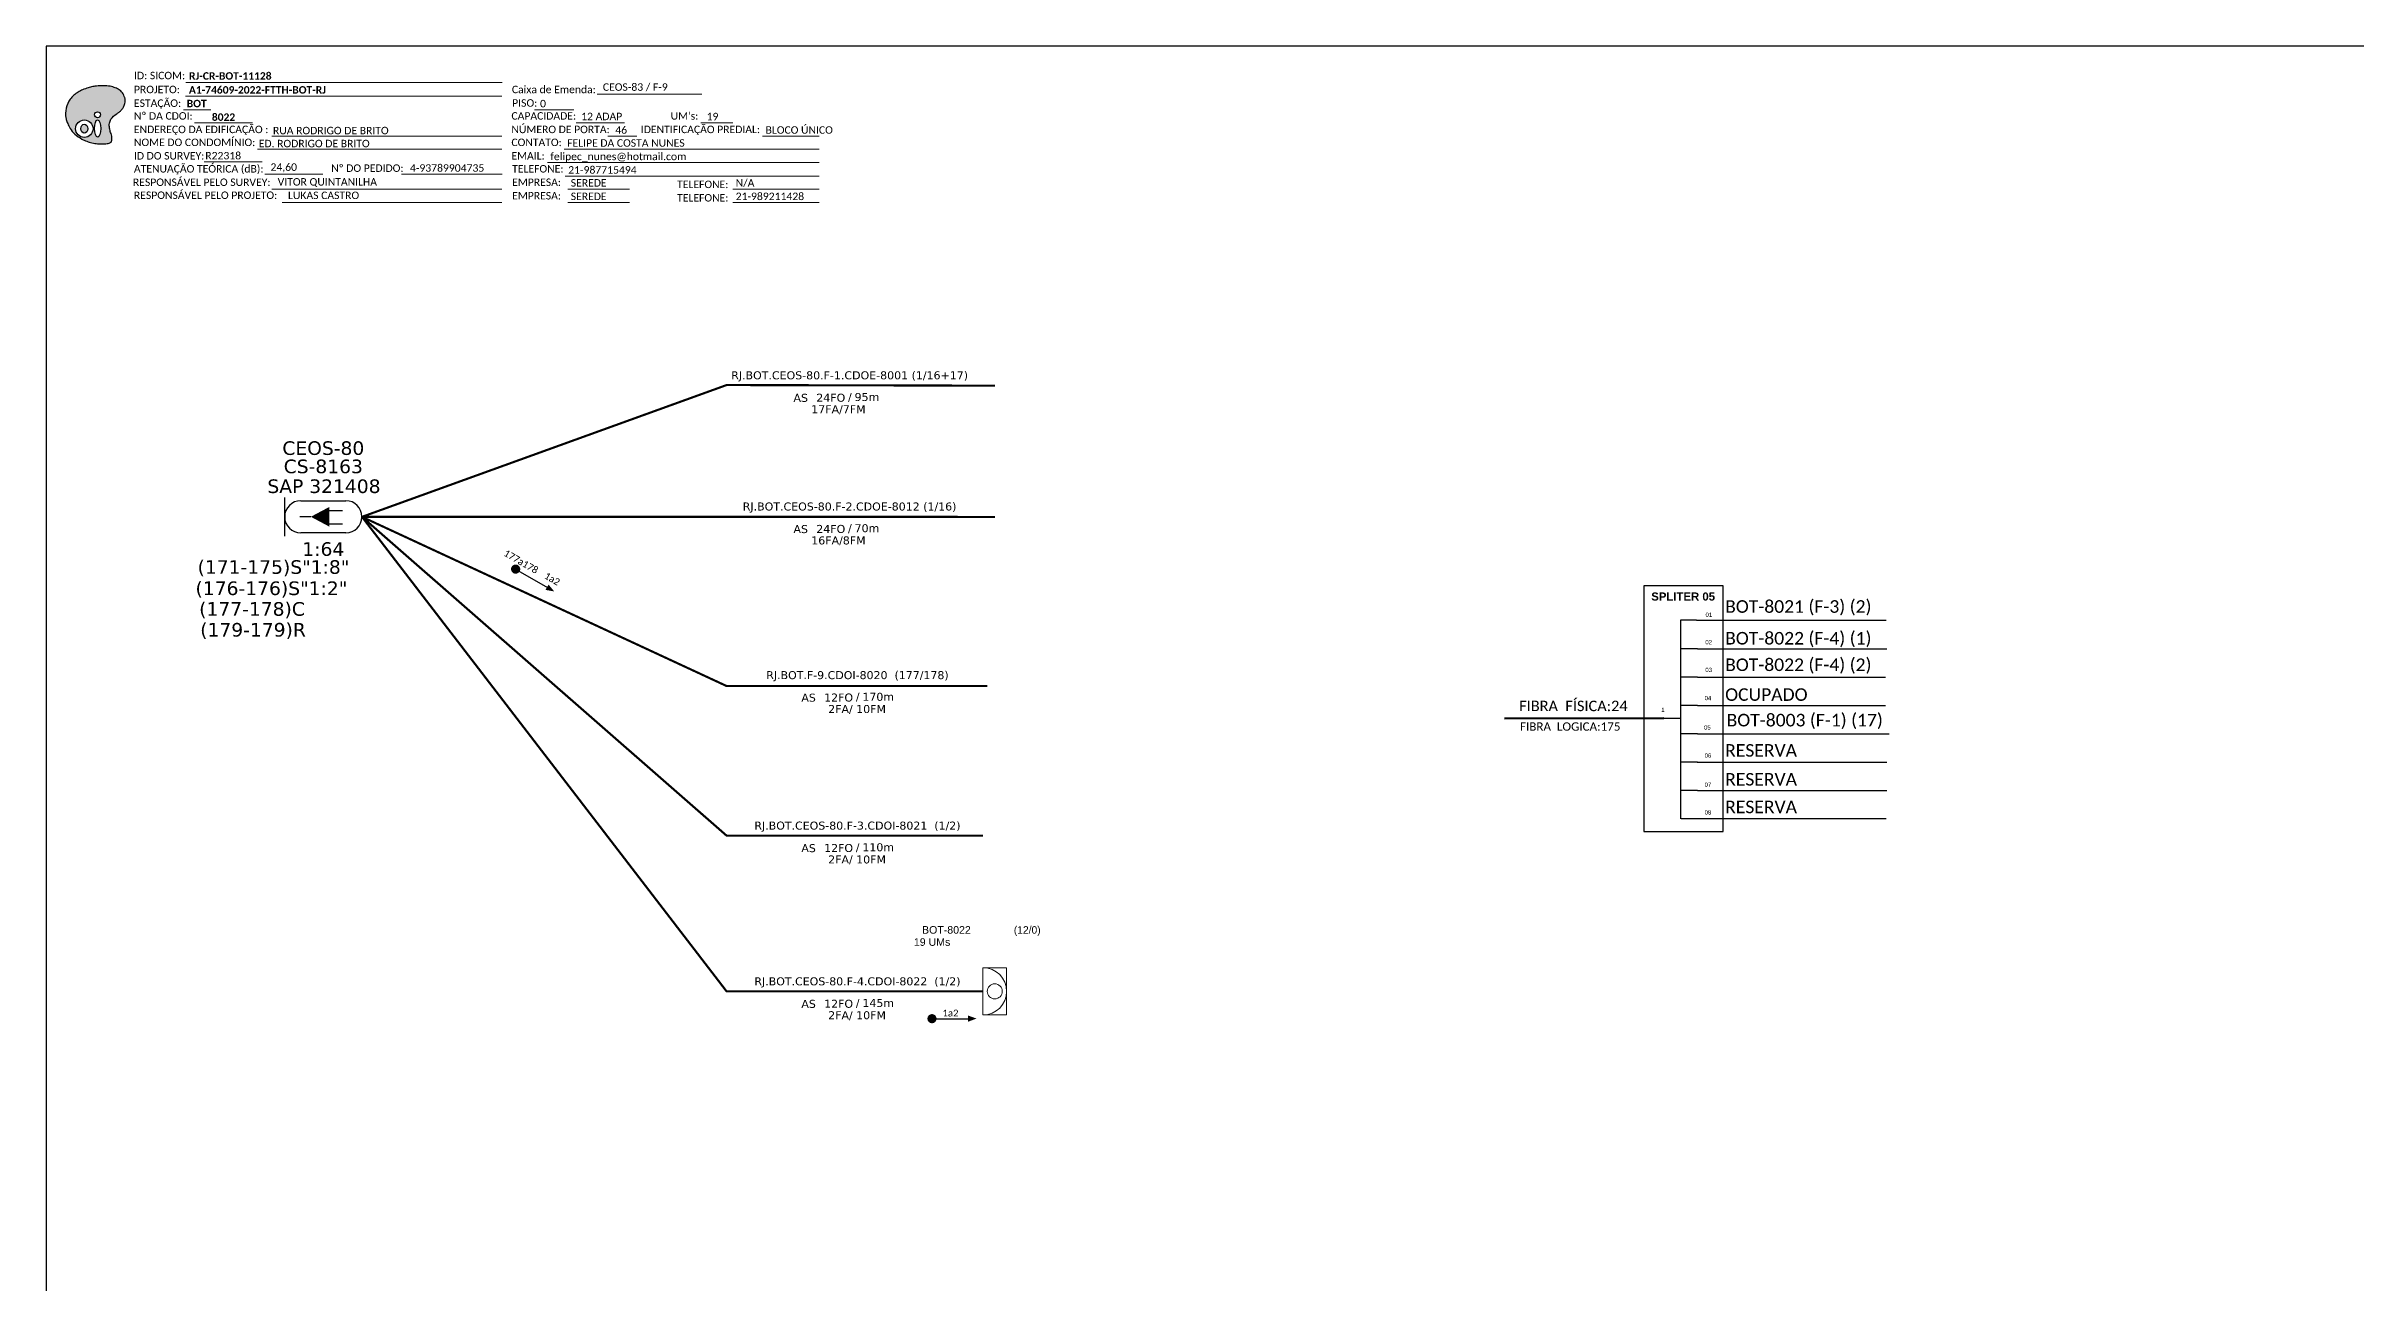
# Model space of a CAD drawing. Extents: x -89 to 749, y 705 to 1299.
# Drawn here: x -89 to 465, y 1002 to 1299 of the extents above; entities that cross this region are included whole.
import ezdxf
from ezdxf.enums import TextEntityAlignment as Align

# ---------------------------------------------------------------- set-up
doc = ezdxf.new("R2010")
doc.units = 0
for name, color, linetype, lineweight in [("20.0-LEGENDA DOS CDO'S", 1, 'Continuous', 0), ('20.1-CDO_INTERIOR', 1, 'Continuous', 0), ('40.1-ETIQUETAS', 1, 'Continuous', 20)]:
    doc.layers.add(name, color=color, linetype=linetype, lineweight=lineweight)
for name, color, linetype in [('20.4-CEOS', 1, 'Continuous'), ('CAP a instalar', 1, 'Continuous'), ('CD a instalar', 1, 'Continuous'), ('SETA', 7, 'Continuous'), ('texto', 255, 'Continuous'), ('UNIFILAR', 7, 'Continuous')]:
    doc.layers.add(name, color=color, linetype=linetype)
doc.styles.add('ARIAL', font='arial.ttf')
doc.styles.add('siredit', font='verdana.ttf')
doc.styles.get("Standard").update_dxf_attribs({"font": 'arial.ttf'})
doc.styles.add('WMF-Calibri0', font='calibri.ttf')
doc.styles.add('WMF-Calibri1', font='calibrib.ttf')
doc.linetypes.add('FENCELINE1', pattern='A,0.25,-0.1,[133,ltypeshp.shx,S=0.1,R=0,X=-0.1,Y=0],-0.1,1', length=1.45)

# ---------------------------------------------------------------- blocks, each defined once
blk = doc.blocks.new('OI')
h = blk.add_hatch(color=40)
edge = h.paths.add_edge_path()
edge.add_spline(control_points=[(4.35, -0.67), (3.92, -0.99), (3.26, -1.5), (2.81, -2.59), (2.9, -3.5), (3.06, -4.27), (3.31, -4.85), (3.37, -5.39), (3.4, -5.88), (3.2, -6.4), (2.54, -6.61), (1.65, -6.63), (0.55, -6.67), (-0.56, -6.42), (-1.61, -6.14), (-2.77, -5.61), (-3.92, -4.77), (-4.89, -3.7), (-5.34, -2.65), (-5.6, -1.94), (-5.85, -0.96), (-5.71, 0.47), (-5.1, 2.02), (-4.14, 3.02), (-3.3, 3.61), (-2.37, 4.16), (-1.36, 4.44), (-0.56, 4.7), (0.79, 4.85), (2.24, 4.97), (3.79, 4.57), (4.67, 4.21), (5.44, 3.65), (5.76, 2.99), (6.03, 2.21), (6.01, 1.46), (5.72, 0.64), (5.31, 0.08), (4.88, -0.38), (4.51, -0.55), (4.35, -0.67)], knot_values=[0, 0, 0, 0, 1.60434, 2.417191, 3.427595, 4.282808, 4.776746, 5.304182, 5.888771, 6.258406, 6.858137, 7.79129, 8.986195, 10.124242, 11.187857, 12.242908, 13.953784, 15.414161, 16.515391, 17.349188, 17.675853, 19.552021, 21.515531, 22.568638, 23.63245, 24.621084, 25.782718, 26.745347, 27.142653, 29.870543, 31.004649, 31.921532, 32.709589, 33.801391, 34.042471, 35.192333, 35.971461, 36.628871, 37.254359, 37.836911, 37.836911, 37.836911, 37.836911], degree=3, periodic=0)
h.paths.add_polyline_path([(1.13, -0.87, -1), (-0.04, -0.87, -1)], flags=16)
edge = h.paths.add_edge_path(flags=16)
edge.add_ellipse((0.56, -3.59), major_axis=(-0.02, 1.71), ratio=0.361305, start_angle=0, end_angle=360)
h.paths.add_polyline_path([(-0.36, -3.62, -1), (-3.8, -3.62, -1)], flags=16)
edge = h.paths.add_edge_path(flags=0)
edge.add_ellipse((-2.08, -3.62), major_axis=(0, 0.885), ratio=0.758294, start_angle=0, end_angle=360)
at = {"color": 40}
for centre, radius in [((-2.08, -3.62), 1.72), ((0.54, -0.87), 0.587)]:
    blk.add_circle(centre, radius, dxfattribs=at)
blk.add_ellipse((-2.08, -3.62), major_axis=(0, 0.885), ratio=0.758294, start_param=-3.141592653589792, end_param=3.141592653589792, dxfattribs=at)
blk.add_ellipse((0.56, -3.59), major_axis=(-0.02, 1.71), ratio=0.361305, dxfattribs=at)
at = {"color": 40, "start_tangent": (-0.800898, -0.598801), "end_tangent": (-0.800898, -0.598801)}
blk.add_spline([(4.35, -0.67), (3.2, -1.78), (2.9, -2.54), (2.92, -3.55), (3.12, -4.38), (3.28, -4.85), (3.37, -5.37), (3.35, -5.95), (3.2, -6.29), (2.66, -6.55), (1.73, -6.63), (0.54, -6.62), (-0.58, -6.41), (-1.6, -6.11), (-2.56, -5.67), (-3.95, -4.67), (-4.89, -3.56), (-5.37, -2.56), (-5.64, -1.78), (-5.72, -1.46), (-5.63, 0.42), (-4.84, 2.22), (-4.13, 2.99), (-3.27, 3.62), (-2.4, 4.09), (-1.3, 4.47), (-0.37, 4.72), (0.02, 4.77), (2.75, 4.8), (3.85, 4.53), (4.69, 4.16), (5.31, 3.68), (5.85, 2.73), (5.93, 2.5), (5.94, 1.35), (5.67, 0.62), (5.29, 0.08), (4.84, -0.36), (4.35, -0.67)], degree=3, dxfattribs=at)
blk = doc.blocks.new('CARIMBO')
at = {"color": 7, "lineweight": 0}
for points in [[(134.48, -16.3), (159.61, -16.3)], [(35.15, -20.06), (41.7, -20.06)], [(35.66, -16.79), (111.64, -16.79)], [(119.43, -20.02), (128.92, -20.02)], [(37.81, -23.14), (51.75, -23.14)], [(56.38, -26.37), (111.64, -26.37)], [(129.48, -23.14), (141.1, -23.14)], [(137.07, -26.37), (144.01, -26.37)], [(159.42, -23.14), (167.09, -23.14)], [(174.24, -26.37), (187.8, -26.37)], [(40.13, -32.55), (54.07, -32.55)], [(52.97, -29.48), (111.64, -29.48)], [(122.56, -32.72), (187.83, -32.72)], [(126.6, -29.48), (187.83, -29.48)], [(54.67, -35.52), (68.61, -35.52)], [(126.84, -35.96), (187.83, -35.96)], [(56.38, -39.07), (111.64, -39.07)], [(58.87, -42.31), (111.64, -42.31)], [(127.45, -39.07), (142.25, -39.07)], [(127.45, -42.31), (142.25, -42.31)], [(167.06, -39.07), (187.83, -39.07)], [(167.06, -42.31), (187.83, -42.31)]]:
    blk.add_lwpolyline(points, dxfattribs=at)
at = {"color": 7, "xscale": 1.213923925163967, "yscale": 1.213923925163967, "zscale": 1.213923925163967, "rotation": 0.1532896023949059}
blk.add_blockref('OI', (13.86, -20.16), dxfattribs=at)
at = {"color": 7, "lineweight": 0, "style": 'WMF-Calibri0'}
for s, height, p in [('PROJETO:', 1.793, (23.26, -16.04)), ('Caixa de Emenda:', 1.7927, (114.02, -16.04)), ('ESTAÇÃO:', 1.793, (23.26, -19.32)), ('Nº DA CDOI:', 1.7927, (23.26, -22.39)), ('CAPACIDADE:', 1.7927, (113.91, -22.39)), ('PISO:', 1.793, (114.09, -19.28)), ("UM's:", 1.793, (152.15, -22.39)), ('ENDEREÇO DA EDIFICAÇÃO :', 1.7927, (23.26, -25.63)), ('NOME DO CONDOMÍNIO:', 1.7927, (23.26, -28.74)), ('CONTATO:', 1.793, (113.91, -28.74)), ('NÚMERO DE PORTA:', 1.7927, (113.91, -25.63)), ('IDENTIFICAÇÃO PREDIAL:', 1.7927, (144.99, -25.63)), ('ATENUAÇÃO TEÓRICA (dB):', 1.7927, (23.26, -35.09)), ('ID DO SURVEY:', 1.7927, (23.26, -31.97)), ('EMAIL:', 1.793, (113.91, -31.97)), ('TELEFONE:', 1.793, (114.09, -35.09)), ('RESPONSÁVEL PELO SURVEY:', 1.7927, (23.02, -38.32)), ('EMPRESA:', 1.793, (114.09, -38.32)), ('TELEFONE:', 1.793, (153.7, -38.83)), ('RESPONSÁVEL PELO PROJETO:', 1.7927, (23.26, -41.44)), ('EMPRESA:', 1.793, (114.09, -41.56)), ('TELEFONE:', 1.793, (153.7, -42.06))]:
    blk.add_text(s, height=height, dxfattribs=at).set_placement(p)
at = {"color": 7, "lineweight": 0, "flags": 8}
for tag, p, style in [('PROJ', (36.46, -16.13), 'WMF-Calibri1'), ('CEOS-XX', (135.87, -15.46), 'WMF-Calibri0'), ('EST', (35.94, -19.41), 'WMF-Calibri1'), ('PISO_PTR', (120.78, -19.42), 'WMF-Calibri0'), ('CAPAC.', (130.66, -22.52), 'WMF-Calibri0'), ("UC'S", (160.78, -22.54), 'WMF-Calibri0'), ('NOME_DO_COND.', (53.23, -29.02), 'WMF-Calibri0'), ('LOGRADOURO', (56.65, -25.91), 'WMF-Calibri0'), ('NOME_DO_CONTATO', (127.3, -28.89), 'WMF-Calibri0'), ('N°', (138.85, -25.77), 'WMF-Calibri0'), ('N°PREDIO', (174.94, -25.77), 'WMF-Calibri0'), ('_ID_', (40.39, -31.94), 'WMF-Calibri0'), ('O_POTEN', (56.06, -34.68), 'WMF-Calibri0'), ('EMAIL', (123.26, -32.12), 'WMF-Calibri0'), ('RES_SURVEY', (57.78, -38.23), 'WMF-Calibri0'), ('TELEFONE', (127.55, -35.36), 'WMF-Calibri0'), ('EMP_RESP_SURVEY', (128.16, -38.47), 'WMF-Calibri0'), ('CONT_RESP_SURVEY', (167.76, -38.47), 'WMF-Calibri0'), ('RES_PROJ', (60.27, -41.47), 'WMF-Calibri0'), ('EMP_RESP_PROJ', (128.16, -41.71), 'WMF-Calibri0'), ('CONT_RESP_PROJ', (167.76, -41.71), 'WMF-Calibri0')]:
    blk.add_attdef(tag, p, '', height=1.79, dxfattribs=dict(at, style=style))
at = {"color": 7, "lineweight": 0, "style": 'WMF-Calibri1', "flags": 8}
blk.add_attdef("N° CDO'S", text='', height=1.79, dxfattribs=at).set_placement((44.78, -22.68), align=Align.CENTER)
blk = doc.blocks.new('*U95')
at = {"layer": '20.4-CEOS', "color": 7, "style": 'siredit'}
for tag, p in [('FIBRAS_SPLITTER', (0, 0)), ('FIBRAS_TOP_C', (0, -4.13)), ('RESERVA_FINAIS', (0, -5.46))]:
    blk.add_attdef(tag, p, '', height=1.01, dxfattribs=at)
for tag, p, flags in [('ID_ATIVIDADE', (0, -6.77), 3), ('QTDE', (0, -9.4), 1), ('FATOR', (0, -8.09), 1), ('FID', (0, -10.71), 1)]:
    blk.add_attdef(tag, p, '', height=1.01, dxfattribs=dict(at, flags=flags))
blk = doc.blocks.new('*U96')
at = {"layer": '20.4-CEOS', "color": 7, "style": 'siredit'}
blk.add_attdef('FIBRAS_SPLITTER', (0, 0), '', height=1.01, dxfattribs=at)
for tag, p, flags in [('ID_ATIVIDADE', (0, -1.48), 3), ('QTDE', (0, -4.11), 1), ('FATOR', (0, -2.79), 1), ('FID', (0, -5.42), 1)]:
    blk.add_attdef(tag, p, '', height=1.01, dxfattribs=dict(at, flags=flags))
blk = doc.blocks.new('ETIQUETA_RS5F')
at = {"layer": '40.1-ETIQUETAS', "color": 0, "style": 'siredit'}
blk.add_text('/', height=1.5, dxfattribs=at).set_placement((1.58, -1.95), align=Align.MIDDLE_RIGHT)
for tag, p in [('ETIQUETA_R_PRIMARIA', (1.21, 4.1)), ('ETIQUETA_R_SECUNDARIA', (1.21, 2.1)), ('F_ATIVAS/F_MORTAS', (1.14, -4.24))]:
    blk.add_attdef(tag, text='', height=1.5, dxfattribs=at).set_placement(p, align=Align.MIDDLE_CENTER)
for tag, p in [('TIPO_CABO', (-6.58, -2.12)), ('CAP_CABO', (0.4, -2.09))]:
    blk.add_attdef(tag, text='', height=1.5, dxfattribs=at).set_placement(p, align=Align.MIDDLE_RIGHT)
blk.add_attdef('METROS', text='', height=1.5, dxfattribs=at).set_placement((2.14, -1.95), align=Align.MIDDLE_LEFT)
for tag, p in [('FUSÃO_1', (0.85, -8.39)), ('FUSÃO_2', (0.85, -10.6)), ('FUSÃO_3', (0.85, -12.93)), ('FUSÃO_4', (0.85, -15.14)), ('FUSÃO_5', (0.85, -17.16))]:
    blk.add_attdef(tag, text='', height=1.5, dxfattribs=at).set_placement(p, align=Align.CENTER)
blk = doc.blocks.new('CDOI_INT')
at = {"layer": '20.1-CDO_INTERIOR', "color": 0, "lineweight": 18}
blk.add_lwpolyline([(4.25, -4.25), (4.25, 4.25), (0, 4.25), (0, -4.25)], close=True, dxfattribs=at)
blk.add_circle((2.12, 0), 1.36, dxfattribs=at)
blk.add_arc((0, 0), 4.25, 270, 90, dxfattribs=at)
at = {"layer": "20.0-LEGENDA DOS CDO'S", "color": 0, "style": 'ARIAL'}
for tag, p in [('CDO_N', (-0.08, 10.38)), ('SURVEY', (-0.08, 8.2)), ('SPLITER_1', (21.18, 10.38)), ('SPLITER_2', (21.19, 8.68)), ('SAP', (-0.08, 6.23)), ('1:XX', (5.94, -2.22)), ('UMS', (5.94, -4.24))]:
    blk.add_attdef(tag, p, '', height=1.36, dxfattribs=at)
blk.add_attdef('FIBRAS_UTILIZADAS', text='', height=1.36, dxfattribs=at).set_placement((15.34, 10.38), align=Align.CENTER)

msp = doc.modelspace()

# ---------------------------------------------------------------- linework, layer by layer
msp.add_lwpolyline([(-89.32, 705.02), (749.25, 705.02), (749.25, 1299.02), (-89.32, 1299.02), (-89.32, 705.02)])
at = {"color": 7, "lineweight": 0}
for points in [[(-55.82, 1290.33), (20.16, 1290.33)], [(-4.01, 1268.26), (20.14, 1268.26)]]:
    msp.add_lwpolyline(points, dxfattribs=at)
at = {"const_width": 1.1}
for points in [[(22.94, 1173.71, 1), (23.89, 1173.15, 1)], [(122.85, 1065.46, 1), (123.94, 1065.46, 1)]]:
    msp.add_lwpolyline(points, format="xyb", close=True, dxfattribs=at)
at = {"color": 7}
msp.add_lwpolyline([(294.36, 1110.38), (313.36, 1110.38), (313.36, 1169.4), (294.36, 1169.4)], close=True, dxfattribs=at)
at = {"layer": '20.4-CEOS', "color": 5}
for p, q in [((-28.19, 1189.87), (-17.36, 1189.87)), ((-17.36, 1182.14), (-28.19, 1182.14))]:
    msp.add_line(p, q, dxfattribs=at)
for points in [[(-32.05, 1181.35), (-32.05, 1190.66)], [(-21.49, 1187.54), (-18.2, 1187.54)], [(-25.77, 1186), (-28.37, 1186)], [(-21.49, 1184.32), (-18.2, 1184.32)]]:
    msp.add_lwpolyline(points, dxfattribs=at)
msp.add_lwpolyline([(-25.77, 1186, 0, 4.77, 0), (-21.29, 1186, 4.77, 4.77, 0)], format="xyseb", dxfattribs=at)
for centre, start, end in [((-28.19, 1186), 90, 270), ((-17.36, 1186), 270, 90)]:
    msp.add_arc(centre, 3.86, start, end, dxfattribs=at)
at = {"layer": 'CAP a instalar', "color": 7, "linetype": 'FENCELINE1', "ltscale": 5, "const_width": 0.513}
for points in [[(-13.5, 1185.98), (74.08, 1217.64), (138.5, 1217.49)], [(-13.5, 1186), (138.5, 1185.97)]]:
    msp.add_lwpolyline(points, dxfattribs=at)
at = {"layer": 'CD a instalar', "color": 7, "linetype": 'FENCELINE1', "ltscale": 5, "const_width": 0.513}
for points in [[(136.67, 1145.35), (74.08, 1145.35), (-13.5, 1186)], [(135.64, 1109.42), (74.07, 1109.42), (-13.5, 1186)]]:
    msp.add_lwpolyline(points, dxfattribs=at)
at = {"layer": 'CD a instalar', "color": 1, "linetype": 'FENCELINE1', "ltscale": 5, "const_width": 0.513}
msp.add_lwpolyline([(135.64, 1072.02), (74.07, 1072.02), (-13.5, 1186)], dxfattribs=at)
at = {"layer": 'SETA'}
for points in [[(23.42, 1173.43), (31.6, 1168.68)], [(123.4, 1065.46), (132.84, 1065.46)]]:
    msp.add_lwpolyline(points, dxfattribs=at)
for points in [[(31.32, 1169.71), (32.69, 1168.07), (30.58, 1168.44)], [(132.08, 1066.21), (134.09, 1065.48), (132.08, 1064.74)]]:
    msp.add_solid(points, dxfattribs=at)
at = {"layer": 'UNIFILAR', "color": 7, "linetype": 'Continuous'}
for p, q in [((303.12, 1161.21), (303.12, 1113.44)), ((306.99, 1161.21), (303.12, 1161.21)), ((307.19, 1154.3), (303.32, 1154.3)), ((307.19, 1147.49), (303.32, 1147.49)), ((299.11, 1137.64), (303.1, 1137.64)), ((307.19, 1140.65), (303.32, 1140.65)), ((307.19, 1133.87), (303.32, 1133.87)), ((307.19, 1127.09), (303.32, 1127.09)), ((307.19, 1120.28), (303.32, 1120.28)), ((307.19, 1113.48), (303.32, 1113.48))]:
    msp.add_line(p, q, dxfattribs=at)
at = {"layer": 'UNIFILAR', "color": 10, "linetype": 'Continuous'}
for p, q in [((306.99, 1161.21), (352.5, 1161.2)), ((307.19, 1154.3), (352.7, 1154.29)), ((307.19, 1147.5), (352.35, 1147.5)), ((307.19, 1140.66), (352.35, 1140.65)), ((307.19, 1133.87), (353.21, 1133.86)), ((307.18, 1127.06), (352.7, 1127.05)), ((307.19, 1120.29), (352.7, 1120.29)), ((307.19, 1113.51), (352.5, 1113.5))]:
    msp.add_line(p, q, dxfattribs=at)
at = {"layer": 'UNIFILAR', "color": 1, "linetype": 'Continuous', "lineweight": 60}
msp.add_line((299.11, 1137.64), (260.84, 1137.52), dxfattribs=at)

# ---------------------------------------------------------------- block references
ref = msp.add_blockref('CARIMBO', (-91.51, 1303.77))
ref.add_attrib('PROJ', 'A1-74609-2022-FTTH-BOT-RJ', (-55.05, 1287.63), dxfattribs={"color": 7, "lineweight": 0, "height": 1.7927, "style": 'WMF-Calibri1'})
ref.add_attrib('EST', 'BOT', (-55.57, 1284.35), dxfattribs={"color": 7, "lineweight": 0, "height": 1.793, "style": 'WMF-Calibri1'})
ref.add_attrib("N° CDO'S", '8022', dxfattribs={"color": 7, "lineweight": 0, "height": 1.793, "style": 'WMF-Calibri1'}).set_placement((-46.73, 1281.09), align=Align.CENTER)
ref.add_attrib('LOGRADOURO', 'RUA RODRIGO DE BRITO', (-34.86, 1277.86), dxfattribs={"color": 7, "lineweight": 0, "height": 1.7927, "style": 'WMF-Calibri0'})
ref.add_attrib('NOME_DO_COND.', 'ED. RODRIGO DE BRITO', (-38.28, 1274.74), dxfattribs={"color": 7, "lineweight": 0, "height": 1.7927, "style": 'WMF-Calibri0'})
ref.add_attrib('_ID_', 'R22318', (-51.11, 1271.83), dxfattribs={"color": 7, "lineweight": 0, "height": 1.793, "style": 'WMF-Calibri0'})
ref.add_attrib('O_POTEN', '24,60', (-35.45, 1269.09), dxfattribs={"color": 7, "lineweight": 0, "height": 1.793, "style": 'WMF-Calibri0'})
ref.add_attrib('RES_SURVEY', 'VITOR QUINTANILHA', (-33.73, 1265.54), dxfattribs={"color": 7, "lineweight": 0, "height": 1.7927, "style": 'WMF-Calibri0'})
ref.add_attrib('RES_PROJ', 'LUKAS CASTRO', (-31.24, 1262.3), dxfattribs={"color": 7, "lineweight": 0, "height": 1.7927, "style": 'WMF-Calibri0'})
ref.add_attrib('CEOS-XX', 'CEOS-83 / F-9', (44.36, 1288.31), dxfattribs={"color": 7, "lineweight": 0, "height": 1.7927, "style": 'WMF-Calibri0'})
ref.add_attrib('CAPAC.', '12 ADAP', (39.15, 1281.25), dxfattribs={"color": 7, "lineweight": 0, "height": 1.793, "style": 'WMF-Calibri0'})
ref.add_attrib("UC'S", '19', (69.27, 1281.23), dxfattribs={"color": 7, "lineweight": 0, "height": 1.793, "style": 'WMF-Calibri0'})
ref.add_attrib('PISO_PTR', '0', (29.28, 1284.34), dxfattribs={"color": 7, "lineweight": 0, "height": 1.79, "style": 'WMF-Calibri0'})
ref.add_attrib('N°', '46', (47.34, 1278), dxfattribs={"color": 7, "lineweight": 0, "height": 1.793, "style": 'WMF-Calibri0'})
ref.add_attrib('N°PREDIO', 'BLOCO ÚNICO', (83.43, 1278), dxfattribs={"color": 7, "lineweight": 0, "height": 1.7927, "style": 'WMF-Calibri0'})
ref.add_attrib('NOME_DO_CONTATO', 'FELIPE DA COSTA NUNES', (35.79, 1274.88), dxfattribs={"color": 7, "lineweight": 0, "height": 1.7927, "style": 'WMF-Calibri0'})
ref.add_attrib('EMAIL', 'felipec_nunes@hotmail.com', (31.75, 1271.65), dxfattribs={"color": 7, "lineweight": 0, "height": 1.7927, "style": 'WMF-Calibri0'})
ref.add_attrib('TELEFONE', '21-987715494', (36.04, 1268.41), dxfattribs={"color": 7, "lineweight": 0, "height": 1.7927, "style": 'WMF-Calibri0'})
ref.add_attrib('EMP_RESP_SURVEY', 'SEREDE', (36.65, 1265.3), dxfattribs={"color": 7, "lineweight": 0, "height": 1.793, "style": 'WMF-Calibri0'})
ref.add_attrib('EMP_RESP_PROJ', 'SEREDE', (36.65, 1262.06), dxfattribs={"color": 7, "lineweight": 0, "height": 1.793, "style": 'WMF-Calibri0'})
ref.add_attrib('CONT_RESP_SURVEY', 'N/A', (76.25, 1265.3), dxfattribs={"color": 7, "lineweight": 0, "height": 1.793, "style": 'WMF-Calibri0'})
ref.add_attrib('CONT_RESP_PROJ', '21-989211428', (76.25, 1262.06), dxfattribs={"color": 7, "lineweight": 0, "height": 1.7927, "style": 'WMF-Calibri0'})
at = {"layer": '20.4-CEOS', "color": 0, "lineweight": 0, "xscale": 3.240000000000001, "yscale": 3.240000000000001, "zscale": 3.240000000000001}
msp.add_blockref('*U96', (-53.46, 1167.2), dxfattribs=at).add_auto_attribs({'FIBRAS_SPLITTER': '(176-176)S"1:2"'})
at = {"layer": '20.4-CEOS', "color": 0, "lineweight": 0}
ref = msp.add_blockref('*U95', (-52.96, 1172.3), dxfattribs=dict(at, xscale=3.240000000000001, yscale=3.240000000000001, zscale=3.240000000000001))
ref.add_attrib('FIBRAS_SPLITTER', '(171-175)S"1:8"', (-52.96, 1172.3), dxfattribs={"color": 7, "height": 3.2714, "style": 'siredit'})
ref.add_attrib('FIBRAS_TOP_C', '(177-178)C', (-52.58, 1162.23), dxfattribs={"color": 7, "height": 3.271, "style": 'siredit'})
ref.add_attrib('RESERVA_FINAIS', '(179-179)R', (-52.33, 1157.23), dxfattribs={"color": 7, "height": 3.271, "style": 'siredit'})
at = {"layer": '40.1-ETIQUETAS', "color": 7}
ref = msp.add_blockref('ETIQUETA_RS5F', (102.1, 1217.28), dxfattribs=dict(at, xscale=1.283039983498748, yscale=1.283039983498748, zscale=1.283039983498748))
ref.add_attrib('ETIQUETA_R_SECUNDARIA', 'RJ.BOT.CEOS-80.F-1.CDOE-8001 (1/16+17)', dxfattribs={"color": 0, "height": 1.9246, "style": 'siredit'}).set_placement((103.61, 1219.98), align=Align.MIDDLE_CENTER)
ref.add_attrib('TIPO_CABO', 'AS', dxfattribs={"color": 0, "height": 1.925, "style": 'siredit'}).set_placement((93.61, 1214.57), align=Align.MIDDLE_RIGHT)
ref.add_attrib('CAP_CABO', '24FO', dxfattribs={"color": 0, "height": 1.925, "style": 'siredit'}).set_placement((102.57, 1214.6), align=Align.MIDDLE_RIGHT)
ref.add_attrib('METROS', '95m', dxfattribs={"color": 0, "height": 1.925, "style": 'siredit'}).set_placement((104.81, 1214.77), align=Align.MIDDLE_LEFT)
ref.add_attrib('F_ATIVAS/F_MORTAS', '17FA/7FM', dxfattribs={"color": 0, "height": 1.925, "style": 'siredit'}).set_placement((100.93, 1211.83), align=Align.MIDDLE_CENTER)
ref = msp.add_blockref('ETIQUETA_RS5F', (102.1, 1185.77), dxfattribs=dict(at, xscale=1.283039983498748, yscale=1.283039983498748, zscale=1.283039983498748))
ref.add_attrib('ETIQUETA_R_SECUNDARIA', 'RJ.BOT.CEOS-80.F-2.CDOE-8012 (1/16)', dxfattribs={"color": 0, "height": 1.9246, "style": 'siredit'}).set_placement((103.61, 1188.47), align=Align.MIDDLE_CENTER)
ref.add_attrib('TIPO_CABO', 'AS', dxfattribs={"color": 0, "height": 1.925, "style": 'siredit'}).set_placement((93.61, 1183.05), align=Align.MIDDLE_RIGHT)
ref.add_attrib('CAP_CABO', '24FO', dxfattribs={"color": 0, "height": 1.925, "style": 'siredit'}).set_placement((102.57, 1183.08), align=Align.MIDDLE_RIGHT)
ref.add_attrib('METROS', '70m', dxfattribs={"color": 0, "height": 1.925, "style": 'siredit'}).set_placement((104.81, 1183.26), align=Align.MIDDLE_LEFT)
ref.add_attrib('F_ATIVAS/F_MORTAS', '16FA/8FM', dxfattribs={"color": 0, "height": 1.925, "style": 'siredit'}).set_placement((100.93, 1180.32), align=Align.MIDDLE_CENTER)
at = {"layer": 'CD a instalar', "color": 7, "linetype": 'FENCELINE1', "ltscale": 5}
ref = msp.add_blockref('ETIQUETA_RS5F', (103.97, 1145.27), dxfattribs=dict(at, xscale=1.280902120837365, yscale=1.280902120837365, zscale=1.280902120837365))
ref.add_attrib('ETIQUETA_R_SECUNDARIA', 'RJ.BOT.F-9.CDOI-8020  (177/178)', dxfattribs={"layer": '40.1-ETIQUETAS', "color": 0, "height": 1.9214, "style": 'siredit'}).set_placement((105.49, 1147.97), align=Align.MIDDLE_CENTER)
ref.add_attrib('TIPO_CABO', 'AS', dxfattribs={"layer": '40.1-ETIQUETAS', "color": 0, "height": 1.921, "style": 'siredit'}).set_placement((95.5, 1142.56), align=Align.MIDDLE_RIGHT)
ref.add_attrib('CAP_CABO', '12FO', dxfattribs={"layer": '40.1-ETIQUETAS', "color": 0, "height": 1.921, "style": 'siredit'}).set_placement((104.44, 1142.59), align=Align.MIDDLE_RIGHT)
ref.add_attrib('METROS', '170m', dxfattribs={"layer": '40.1-ETIQUETAS', "color": 0, "height": 1.921, "style": 'siredit'}).set_placement((106.68, 1142.77), align=Align.MIDDLE_LEFT)
ref.add_attrib('F_ATIVAS/F_MORTAS', '2FA/ 10FM', dxfattribs={"layer": '40.1-ETIQUETAS', "color": 0, "height": 1.921, "style": 'siredit'}).set_placement((105.4, 1139.83), align=Align.MIDDLE_CENTER)
ref = msp.add_blockref('ETIQUETA_RS5F', (103.97, 1109.13), dxfattribs=dict(at, xscale=1.280902120837365, yscale=1.280902120837365, zscale=1.280902120837365))
ref.add_attrib('ETIQUETA_R_SECUNDARIA', 'RJ.BOT.CEOS-80.F-3.CDOI-8021  (1/2)', dxfattribs={"layer": '40.1-ETIQUETAS', "color": 0, "height": 1.9214, "style": 'siredit'}).set_placement((105.49, 1111.83), align=Align.MIDDLE_CENTER)
ref.add_attrib('TIPO_CABO', 'AS', dxfattribs={"layer": '40.1-ETIQUETAS', "color": 0, "height": 1.921, "style": 'siredit'}).set_placement((95.5, 1106.42), align=Align.MIDDLE_RIGHT)
ref.add_attrib('CAP_CABO', '12FO', dxfattribs={"layer": '40.1-ETIQUETAS', "color": 0, "height": 1.921, "style": 'siredit'}).set_placement((104.44, 1106.45), align=Align.MIDDLE_RIGHT)
ref.add_attrib('METROS', '110m', dxfattribs={"layer": '40.1-ETIQUETAS', "color": 0, "height": 1.921, "style": 'siredit'}).set_placement((106.68, 1106.63), align=Align.MIDDLE_LEFT)
ref.add_attrib('F_ATIVAS/F_MORTAS', '2FA/ 10FM', dxfattribs={"layer": '40.1-ETIQUETAS', "color": 0, "height": 1.921, "style": 'siredit'}).set_placement((105.4, 1103.7), align=Align.MIDDLE_CENTER)
at = {"layer": 'CD a instalar', "color": 1, "linetype": 'FENCELINE1', "ltscale": 5}
ref = msp.add_blockref('CDOI_INT', (135.64, 1072.02), dxfattribs=dict(at, xscale=1.33473017723919, yscale=1.33473017723919, zscale=1.33473017723919))
ref.add_attrib('CDO_N', 'BOT-8022    ', dxfattribs={"layer": "20.0-LEGENDA DOS CDO'S", "color": 0, "height": 1.8156, "style": 'ARIAL'}).set_placement((135.53, 1085.88), align=Align.RIGHT)
ref.add_attrib('FIBRAS_UTILIZADAS', '        (12/0)', dxfattribs={"layer": "20.0-LEGENDA DOS CDO'S", "color": 0, "height": 1.7905, "style": 'ARIAL', "width": 0.986168}).set_placement((149.49, 1085.88), align=Align.RIGHT)
ref.add_attrib('SURVEY', '               19 UMs           ', dxfattribs={"layer": "20.0-LEGENDA DOS CDO'S", "color": 0, "height": 1.8156, "style": 'ARIAL'}).set_placement((135.54, 1082.96), align=Align.RIGHT)
ref = msp.add_blockref('ETIQUETA_RS5F', (103.97, 1071.73), dxfattribs=dict(at, xscale=1.280902120837365, yscale=1.280902120837365, zscale=1.280902120837365))
ref.add_attrib('ETIQUETA_R_SECUNDARIA', 'RJ.BOT.CEOS-80.F-4.CDOI-8022  (1/2)', dxfattribs={"layer": '40.1-ETIQUETAS', "color": 0, "height": 1.9214, "style": 'siredit'}).set_placement((105.49, 1074.43), align=Align.MIDDLE_CENTER)
ref.add_attrib('TIPO_CABO', 'AS', dxfattribs={"layer": '40.1-ETIQUETAS', "color": 0, "height": 1.921, "style": 'siredit'}).set_placement((95.5, 1069.02), align=Align.MIDDLE_RIGHT)
ref.add_attrib('CAP_CABO', '12FO', dxfattribs={"layer": '40.1-ETIQUETAS', "color": 0, "height": 1.921, "style": 'siredit'}).set_placement((104.44, 1069.05), align=Align.MIDDLE_RIGHT)
ref.add_attrib('METROS', '145m', dxfattribs={"layer": '40.1-ETIQUETAS', "color": 0, "height": 1.921, "style": 'siredit'}).set_placement((106.68, 1069.23), align=Align.MIDDLE_LEFT)
ref.add_attrib('F_ATIVAS/F_MORTAS', '2FA/ 10FM', dxfattribs={"layer": '40.1-ETIQUETAS', "color": 0, "height": 1.921, "style": 'siredit'}).set_placement((105.4, 1066.29), align=Align.MIDDLE_CENTER)

# ---------------------------------------------------------------- texts
at = {"color": 7, "lineweight": 0, "style": 'WMF-Calibri0'}
for s, p in [('ID: SICOM: ', (-68.22, 1291.08)), ('Nº DO PEDIDO:', (-20.88, 1268.84))]:
    msp.add_text(s, height=1.7927, dxfattribs=at).set_placement(p)
at = {"insert": (127.84, 1066.8), "char_height": 1.6473, "width": 27.8482, "attachment_point": 5}
msp.add_mtext('{\\fCalibri|b0|i0|c0|p34;\\C7;1a2}', dxfattribs=at)
at = {"color": 7, "lineweight": 0, "flags": 8}
for tag, p, s, style in [('RJ-CR-BOT-11128', (-55.02, 1290.98), 'RJ-CR-BOT-11128', 'WMF-Calibri1'), ('4-93789904735', (-1.97, 1268.87), '4-93789904735', 'WMF-Calibri0')]:
    msp.add_attdef(tag, p, s, height=1.7927, dxfattribs=dict(at, style=style))
at = {"layer": '20.4-CEOS', "color": 7, "linetype": 'ByBlock', "style": 'siredit'}
for s, p in [('CEOS-80', (-22.77, 1204.13)), ('CS-8163', (-22.77, 1199.74)), ('SAP 321408', (-22.61, 1194.98)), ('1:64', (-22.77, 1179.89))]:
    msp.add_text(s, height=3.271, dxfattribs=at).set_placement(p, align=Align.TOP_CENTER)
at = {"layer": 'texto', "char_height": 1.65, "width": 27.8947, "attachment_point": 5, "rotation": 329.871}
for s, insert in [('{\\fCalibri|b0|i0|c0|p34;\\C7;177a178}', (24.72, 1175.22)), ('{\\fCalibri|b0|i0|c0|p34;\\C7;1a2}', (32.19, 1171.08))]:
    msp.add_mtext(s, dxfattribs=dict(at, insert=insert))
at = {"layer": 'texto'}
for s, insert, char_height, width, attachment_point in [('{\\fArial|b1|i0|c0|p34;\\C10;SPLITER 05}', (303.77, 1166.84), 1.9528, 19.008, 5), ('\\pxql;{\\fCalibri|b0|i0|c0|p34;\\C7;BOT-8021 (F-3) (2)}', (313.86, 1165.96), 3.0175, 74.1359, 1), ('\\C7;\\fArial|b0|i0|;\\H1.0273588255048;01 ', (309.95, 1162.47), 1.9528, 3.9163, 5), ('\\C7;\\fArial|b0|i0|;\\H1.0273588255048;02 ', (309.9, 1155.87), 1.9528, 4.134, 5), ('\\pxql;\\C1;\\fCalibri|b0|i0|c0|p34;BOT-8022 (F-4) (1)', (313.86, 1158.34), 3.0175, 74.1359, 1), ('\\C7;\\fArial|b0|i0|;\\H1.0273588255048;03 ', (309.9, 1149.22), 1.9528, 3.8016, 5), ('\\pxql;\\C1;\\fCalibri|b0|i0|c0|p34;BOT-8022 (F-4) (2)', (313.86, 1151.97), 3.0175, 74.1359, 1), ('{\\fCalibri|b0|i0|c0|p34;\\C7;FIBRA  FÍSICA:24}', (277.42, 1140.56), 2.5145, 38.016, 5), ('\\C7;\\fArial|b0|i0|;\\H1.0273588255048;04 ', (309.73, 1142.46), 1.9528, 4.134, 5), ('\\pxql;\\C7;\\fCalibri|b0|i0|c0|p34;OCUPADO', (313.86, 1144.81), 3.0175, 74.1359, 1), ('\\C7;\\fArial|b0|i0|;\\H1.0273588255048;1', (298.92, 1139.65), 1.9528, 1.9343, 5), ('\\pxql;\\C7;\\fCalibri|b0|i0|c0|p34;BOT-8003 (F-1) (17)', (314.21, 1138.67), 3.0175, 74.1359, 1), ('{\\fCalibri|b0|i0|c0|p34;\\C7;FIBRA  LOGICA:175}', (276.66, 1135.61), 2.0117, 38.016, 5), ('\\C7;\\fArial|b0|i0|;\\H1.0273588255048;05 ', (309.59, 1135.4), 1.9528, 5.0844, 5), ('\\pxql;{\\fCalibri|b0|i0|c0|p34;\\C7;RESERVA}', (313.86, 1131.4), 3.0175, 74.1359, 1), ('\\C7;\\fArial|b0|i0|;\\H1.0273588255048;06 ', (309.73, 1128.65), 1.9528, 4.134, 5), ('\\C7;\\fArial|b0|i0|;\\H1.0273588255048;07 ', (309.73, 1121.65), 1.9528, 4.134, 5), ('\\pxql;{\\fCalibri|b0|i0|c0|p34;\\C7;RESERVA}', (313.86, 1124.46), 3.0175, 74.1359, 1), ('\\C7;\\fArial|b0|i0|;\\H1.0273588255048;08 ', (309.73, 1115), 1.9528, 4.134, 5), ('\\pxql;{\\fCalibri|b0|i0|c0|p34;\\C7;RESERVA}', (313.86, 1117.82), 3.0175, 74.1359, 1)]:
    msp.add_mtext(s, dxfattribs=dict(at, insert=insert, char_height=char_height, width=width, attachment_point=attachment_point))

doc.saveas('drawing.dxf')
